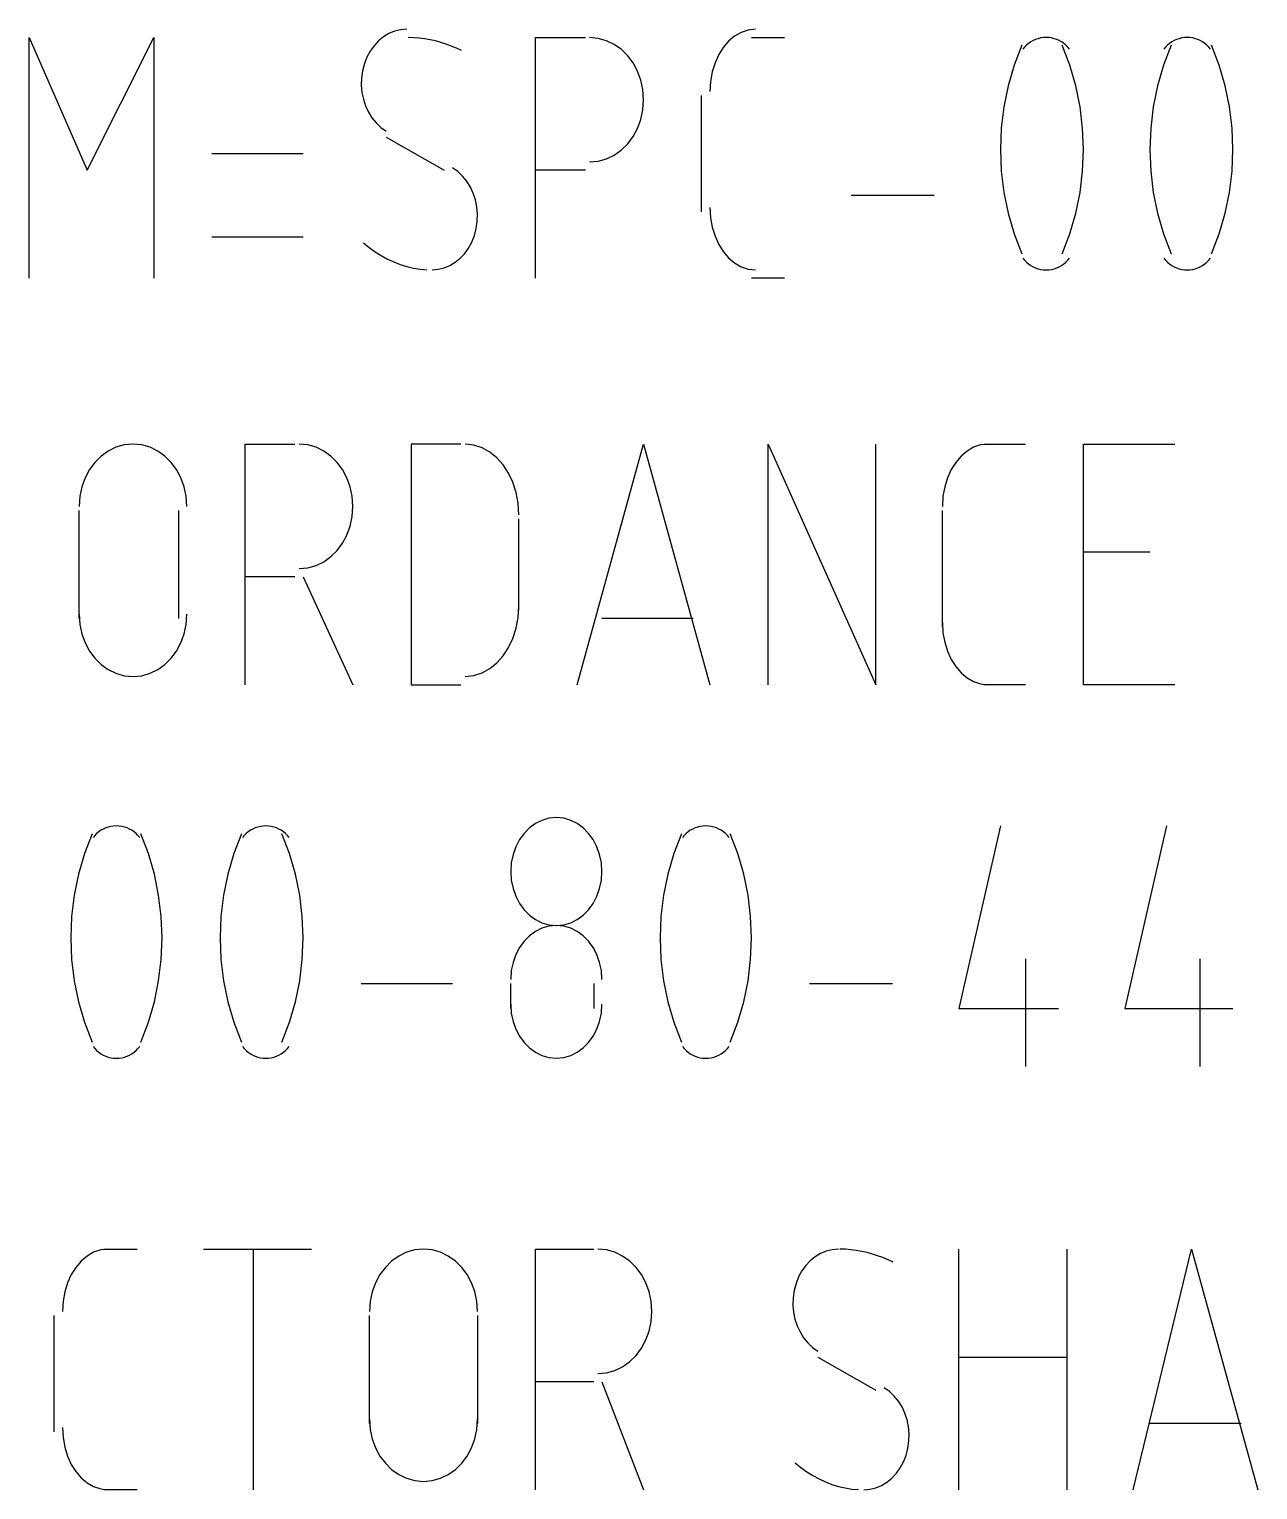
# Model space of a CAD drawing. Header units: millimetres. Extents: x 43 to 1147, y -811 to -31.
# Drawn here: x 118.84 to 136.6, y -799.6 to -778.48 of the extents above; entities that cross this region are included whole.
import ezdxf

# ---------------------------------------------------------------- set-up
doc = ezdxf.new("R2010")
doc.units = ezdxf.units.MM
doc.layers.add('EDITED_LINES', color=4, linetype='Continuous')

msp = doc.modelspace()

# ---------------------------------------------------------------- linework, layer by layer
at = {"layer": 'EDITED_LINES'}
for p, q in [((124.297, -778.48), (124.207, -778.488)), ((129.34, -778.48), (129.233, -778.492)), ((118.84, -782.08), (118.84, -778.6)), ((118.84, -778.6), (119.68, -780.52)), ((119.68, -780.52), (120.64, -778.6)), ((120.64, -778.6), (120.64, -782.08)), ((123.89, -778.649), (123.825, -778.718)), ((123.961, -778.591), (123.89, -778.649)), ((124.038, -778.544), (123.961, -778.591)), ((124.12, -778.509), (124.038, -778.544)), ((124.207, -778.488), (124.12, -778.509)), ((124.398, -778.603), (124.319, -778.6)), ((124.477, -778.609), (124.398, -778.603)), ((124.556, -778.619), (124.477, -778.609)), ((124.634, -778.633), (124.556, -778.619)), ((124.712, -778.65), (124.634, -778.633)), ((124.789, -778.671), (124.712, -778.65)), ((124.865, -778.695), (124.789, -778.671)), ((124.941, -778.723), (124.865, -778.695)), ((126.16, -782.08), (126.16, -778.6)), ((126.16, -778.6), (126.88, -778.6)), ((127.067, -778.612), (126.94, -778.6)), ((127.187, -778.646), (127.067, -778.612)), ((127.298, -778.7), (127.187, -778.646)), ((128.95, -778.654), (128.873, -778.744)), ((129.037, -778.58), (128.95, -778.654)), ((129.131, -778.526), (129.037, -778.58)), ((129.233, -778.492), (129.131, -778.526)), ((129.28, -778.6), (129.76, -778.6)), ((133.285, -778.686), (133.255, -778.711)), ((133.317, -778.664), (133.285, -778.686)), ((133.351, -778.645), (133.317, -778.664)), ((133.386, -778.629), (133.351, -778.645)), ((133.423, -778.617), (133.386, -778.629)), ((133.461, -778.607), (133.423, -778.617)), ((133.5, -778.602), (133.461, -778.607)), ((133.54, -778.6), (133.5, -778.602)), ((133.58, -778.602), (133.54, -778.6)), ((133.619, -778.607), (133.58, -778.602)), ((133.657, -778.617), (133.619, -778.607)), ((133.694, -778.629), (133.657, -778.617)), ((133.729, -778.645), (133.694, -778.629)), ((133.763, -778.664), (133.729, -778.645)), ((133.795, -778.686), (133.763, -778.664)), ((133.825, -778.711), (133.795, -778.686)), ((135.325, -778.686), (135.295, -778.711)), ((135.357, -778.664), (135.325, -778.686)), ((135.391, -778.645), (135.357, -778.664)), ((135.426, -778.629), (135.391, -778.645)), ((135.463, -778.617), (135.426, -778.629)), ((135.501, -778.607), (135.463, -778.617)), ((135.54, -778.602), (135.501, -778.607)), ((135.58, -778.6), (135.54, -778.602)), ((135.62, -778.602), (135.58, -778.6)), ((135.659, -778.607), (135.62, -778.602)), ((135.697, -778.617), (135.659, -778.607)), ((135.733, -778.629), (135.697, -778.617)), ((135.769, -778.645), (135.733, -778.629)), ((135.803, -778.664), (135.769, -778.645)), ((135.835, -778.686), (135.803, -778.664)), ((135.865, -778.711), (135.835, -778.686)), ((123.722, -778.883), (123.685, -778.978)), ((123.769, -778.796), (123.722, -778.883)), ((123.825, -778.718), (123.769, -778.796)), ((125.016, -778.755), (124.941, -778.723)), ((125.09, -778.79), (125.016, -778.755)), ((127.401, -778.774), (127.298, -778.7)), ((127.492, -778.864), (127.401, -778.774)), ((127.569, -778.968), (127.492, -778.864)), ((128.807, -778.848), (128.754, -778.966)), ((128.873, -778.744), (128.807, -778.848)), ((133.188, -778.713), (133.077, -779.001)), ((133.228, -778.739), (133.202, -778.77)), ((133.255, -778.711), (133.228, -778.739)), ((133.883, -779.001), (133.772, -778.713)), ((133.852, -778.739), (133.825, -778.711)), ((133.878, -778.77), (133.852, -778.739)), ((135.348, -778.713), (135.237, -779.001)), ((135.268, -778.739), (135.242, -778.77)), ((135.295, -778.711), (135.268, -778.739)), ((135.892, -778.739), (135.865, -778.711)), ((135.918, -778.77), (135.892, -778.739)), ((136.043, -779.001), (135.932, -778.713)), ((123.658, -779.08), (123.643, -779.186)), ((123.685, -778.978), (123.658, -779.08)), ((127.633, -779.086), (127.569, -778.968)), ((127.68, -779.216), (127.633, -779.086)), ((128.714, -779.096), (128.689, -779.234)), ((128.754, -778.966), (128.714, -779.096)), ((133.077, -779.001), (132.991, -779.298)), ((133.969, -779.298), (133.883, -779.001)), ((135.237, -779.001), (135.151, -779.298)), ((136.129, -779.298), (136.043, -779.001)), ((123.643, -779.186), (123.64, -779.29)), ((123.64, -779.29), (123.65, -779.393)), ((127.71, -779.354), (127.68, -779.216)), ((128.689, -779.234), (128.68, -779.38)), ((132.991, -779.298), (132.929, -779.601)), ((134.031, -779.601), (133.969, -779.298)), ((135.151, -779.298), (135.089, -779.601)), ((136.191, -779.601), (136.129, -779.298)), ((123.65, -779.393), (123.67, -779.493)), ((123.67, -779.493), (123.701, -779.588)), ((127.72, -779.5), (127.71, -779.354)), ((127.71, -779.646), (127.72, -779.5)), ((128.56, -781.12), (128.56, -779.44)), ((123.701, -779.588), (123.743, -779.678)), ((123.743, -779.678), (123.794, -779.761)), ((127.68, -779.784), (127.71, -779.646)), ((132.929, -779.601), (132.892, -779.909)), ((134.068, -779.909), (134.031, -779.601)), ((135.089, -779.601), (135.052, -779.909)), ((136.228, -779.909), (136.191, -779.601)), ((123.794, -779.761), (123.855, -779.836)), ((123.855, -779.836), (123.924, -779.901)), ((123.924, -779.901), (124.002, -779.956)), ((127.569, -780.032), (127.633, -779.914)), ((127.633, -779.914), (127.68, -779.784)), ((132.892, -779.909), (132.88, -780.22)), ((134.08, -780.22), (134.068, -779.909)), ((135.052, -779.909), (135.04, -780.22)), ((136.24, -780.22), (136.228, -779.909)), ((124, -780.04), (124.84, -780.52)), ((127.401, -780.226), (127.492, -780.136)), ((127.492, -780.136), (127.569, -780.032)), ((122.8, -780.28), (121.48, -780.28)), ((127.067, -780.388), (127.187, -780.354)), ((127.187, -780.354), (127.298, -780.3)), ((127.298, -780.3), (127.401, -780.226)), ((132.88, -780.22), (132.892, -780.531)), ((134.068, -780.531), (134.08, -780.22)), ((135.04, -780.22), (135.052, -780.531)), ((136.228, -780.531), (136.24, -780.22)), ((125.036, -780.539), (124.958, -780.484)), ((125.105, -780.604), (125.036, -780.539)), ((126.88, -780.52), (126.16, -780.52)), ((126.94, -780.4), (127.067, -780.388)), ((132.892, -780.531), (132.929, -780.839)), ((134.031, -780.839), (134.068, -780.531)), ((135.052, -780.531), (135.089, -780.839)), ((136.191, -780.839), (136.228, -780.531)), ((125.166, -780.679), (125.105, -780.604)), ((125.217, -780.762), (125.166, -780.679)), ((125.259, -780.852), (125.217, -780.762)), ((125.29, -780.947), (125.259, -780.852)), ((125.31, -781.047), (125.29, -780.947)), ((130.72, -780.88), (131.92, -780.88)), ((132.929, -780.839), (132.991, -781.142)), ((133.969, -781.142), (134.031, -780.839)), ((135.089, -780.839), (135.151, -781.142)), ((136.129, -781.142), (136.191, -780.839)), ((125.32, -781.15), (125.31, -781.047)), ((125.317, -781.254), (125.32, -781.15)), ((128.68, -781.06), (128.689, -781.206)), ((128.689, -781.206), (128.714, -781.344)), ((132.991, -781.142), (133.077, -781.439)), ((133.883, -781.439), (133.969, -781.142)), ((135.151, -781.142), (135.237, -781.439)), ((136.043, -781.439), (136.129, -781.142)), ((125.275, -781.462), (125.302, -781.36)), ((125.302, -781.36), (125.317, -781.254)), ((128.714, -781.344), (128.754, -781.474)), ((133.077, -781.439), (133.188, -781.727)), ((133.772, -781.727), (133.883, -781.439)), ((135.237, -781.439), (135.348, -781.727)), ((135.932, -781.727), (136.043, -781.439)), ((121.48, -781.48), (122.8, -781.48)), ((123.673, -781.568), (123.755, -781.636)), ((123.755, -781.636), (123.841, -781.698)), ((125.135, -781.722), (125.191, -781.644)), ((125.191, -781.644), (125.238, -781.557)), ((125.238, -781.557), (125.275, -781.462)), ((128.754, -781.474), (128.807, -781.592)), ((128.807, -781.592), (128.873, -781.696)), ((123.841, -781.698), (123.928, -781.754)), ((123.928, -781.754), (124.018, -781.803)), ((124.018, -781.803), (124.11, -781.846)), ((124.11, -781.846), (124.203, -781.882)), ((124.922, -781.896), (124.999, -781.849)), ((124.999, -781.849), (125.07, -781.791)), ((125.07, -781.791), (125.135, -781.722)), ((128.873, -781.696), (128.95, -781.786)), ((128.95, -781.786), (129.037, -781.86)), ((129.037, -781.86), (129.131, -781.914)), ((133.202, -781.79), (133.228, -781.821)), ((133.228, -781.821), (133.255, -781.849)), ((133.255, -781.849), (133.285, -781.874)), ((133.795, -781.874), (133.825, -781.849)), ((133.825, -781.849), (133.852, -781.821)), ((133.852, -781.821), (133.878, -781.79)), ((135.242, -781.79), (135.268, -781.821)), ((135.268, -781.821), (135.295, -781.849)), ((135.295, -781.849), (135.325, -781.874)), ((135.835, -781.874), (135.865, -781.849)), ((135.865, -781.849), (135.892, -781.821)), ((135.892, -781.821), (135.918, -781.79)), ((124.203, -781.882), (124.298, -781.911)), ((124.298, -781.911), (124.395, -781.934)), ((124.395, -781.934), (124.492, -781.95)), ((124.492, -781.95), (124.59, -781.958)), ((124.663, -781.96), (124.753, -781.952)), ((124.753, -781.952), (124.84, -781.931)), ((124.84, -781.931), (124.922, -781.896)), ((129.131, -781.914), (129.233, -781.948)), ((129.233, -781.948), (129.34, -781.96)), ((133.285, -781.874), (133.317, -781.896)), ((133.317, -781.896), (133.351, -781.915)), ((133.351, -781.915), (133.386, -781.931)), ((133.386, -781.931), (133.423, -781.943)), ((133.423, -781.943), (133.461, -781.953)), ((133.461, -781.953), (133.5, -781.958)), ((133.5, -781.958), (133.54, -781.96)), ((133.54, -781.96), (133.58, -781.958)), ((133.58, -781.958), (133.619, -781.953)), ((133.619, -781.953), (133.657, -781.943)), ((133.657, -781.943), (133.694, -781.931)), ((133.694, -781.931), (133.729, -781.915)), ((133.729, -781.915), (133.763, -781.896)), ((133.763, -781.896), (133.795, -781.874)), ((135.325, -781.874), (135.357, -781.896)), ((135.357, -781.896), (135.391, -781.915)), ((135.391, -781.915), (135.426, -781.931)), ((135.426, -781.931), (135.463, -781.943)), ((135.463, -781.943), (135.501, -781.953)), ((135.501, -781.953), (135.54, -781.958)), ((135.54, -781.958), (135.58, -781.96)), ((135.58, -781.96), (135.62, -781.958)), ((135.62, -781.958), (135.659, -781.953)), ((135.659, -781.953), (135.697, -781.943)), ((135.697, -781.943), (135.734, -781.931)), ((135.734, -781.931), (135.769, -781.915)), ((135.769, -781.915), (135.803, -781.896)), ((135.803, -781.896), (135.835, -781.874)), ((129.76, -782.08), (129.28, -782.08)), ((119.982, -784.58), (119.879, -784.654)), ((120.093, -784.526), (119.982, -784.58)), ((120.213, -784.492), (120.093, -784.526)), ((120.34, -784.48), (120.213, -784.492)), ((120.466, -784.492), (120.34, -784.48)), ((120.586, -784.526), (120.466, -784.492)), ((120.698, -784.58), (120.586, -784.526)), ((120.801, -784.654), (120.698, -784.58)), ((121.96, -787.96), (121.96, -784.48)), ((121.96, -784.48), (122.68, -784.48)), ((122.867, -784.492), (122.74, -784.48)), ((122.987, -784.526), (122.867, -784.492)), ((123.098, -784.58), (122.987, -784.526)), ((123.201, -784.654), (123.098, -784.58)), ((125.08, -784.48), (124.36, -784.48)), ((124.36, -784.48), (124.36, -787.96)), ((125.267, -784.493), (125.14, -784.48)), ((125.387, -784.532), (125.267, -784.493)), ((125.498, -784.594), (125.387, -784.532)), ((125.601, -784.677), (125.498, -784.594)), ((126.76, -787.96), (127.72, -784.48)), ((127.72, -784.48), (128.68, -787.96)), ((129.52, -787.96), (129.52, -784.48)), ((129.52, -784.48), (131.08, -787.96)), ((131.08, -787.96), (131.08, -784.48)), ((132.397, -784.58), (132.31, -784.654)), ((132.491, -784.526), (132.397, -784.58)), ((132.593, -784.492), (132.491, -784.526)), ((132.7, -784.48), (132.593, -784.492)), ((132.64, -784.48), (133.24, -784.48)), ((134.08, -787.96), (134.08, -784.48)), ((134.08, -784.48), (135.4, -784.48)), ((119.788, -784.744), (119.71, -784.848)), ((119.879, -784.654), (119.788, -784.744)), ((120.892, -784.744), (120.801, -784.654)), ((120.969, -784.848), (120.892, -784.744)), ((123.292, -784.744), (123.201, -784.654)), ((123.37, -784.848), (123.292, -784.744)), ((125.692, -784.779), (125.601, -784.677)), ((125.769, -784.898), (125.692, -784.779)), ((132.233, -784.744), (132.167, -784.848)), ((132.31, -784.654), (132.233, -784.744)), ((119.647, -784.966), (119.6, -785.096)), ((119.71, -784.848), (119.647, -784.966)), ((121.033, -784.966), (120.969, -784.848)), ((121.08, -785.095), (121.033, -784.966)), ((123.433, -784.966), (123.37, -784.848)), ((123.48, -785.096), (123.433, -784.966)), ((125.833, -785.031), (125.769, -784.898)), ((125.88, -785.178), (125.833, -785.031)), ((132.114, -784.966), (132.074, -785.096)), ((132.167, -784.848), (132.114, -784.966)), ((119.57, -785.234), (119.56, -785.38)), ((119.6, -785.096), (119.57, -785.234)), ((121.11, -785.234), (121.08, -785.095)), ((121.12, -785.38), (121.11, -785.234)), ((123.51, -785.234), (123.48, -785.096)), ((123.52, -785.38), (123.51, -785.234)), ((125.91, -785.334), (125.88, -785.178)), ((132.049, -785.234), (132.04, -785.38)), ((132.074, -785.096), (132.049, -785.234)), ((119.56, -787), (119.56, -785.44)), ((121, -785.44), (121, -787)), ((123.51, -785.526), (123.52, -785.38)), ((125.92, -785.5), (125.91, -785.334)), ((132.04, -787.12), (132.04, -785.44)), ((123.433, -785.794), (123.48, -785.664)), ((123.48, -785.664), (123.51, -785.526)), ((125.92, -786.88), (125.92, -785.56)), ((123.37, -785.912), (123.433, -785.794)), ((123.201, -786.106), (123.292, -786.016)), ((123.292, -786.016), (123.37, -785.912)), ((135.04, -786.04), (134.08, -786.04)), ((122.74, -786.28), (122.867, -786.268)), ((122.867, -786.268), (122.987, -786.234)), ((122.987, -786.234), (123.098, -786.18)), ((123.098, -786.18), (123.201, -786.106)), ((122.68, -786.4), (121.96, -786.4)), ((122.8, -786.4), (123.52, -787.96)), ((125.91, -786.985), (125.92, -786.82)), ((119.56, -786.94), (119.57, -787.086)), ((119.57, -787.086), (119.6, -787.224)), ((121.08, -787.224), (121.11, -787.086)), ((121.11, -787.086), (121.12, -786.94)), ((125.833, -787.289), (125.88, -787.142)), ((125.88, -787.142), (125.91, -786.985)), ((128.44, -787), (127.12, -787)), ((132.04, -787.06), (132.049, -787.206)), ((119.6, -787.224), (119.647, -787.354)), ((119.647, -787.354), (119.71, -787.472)), ((120.969, -787.472), (121.033, -787.354)), ((121.033, -787.354), (121.08, -787.224)), ((125.77, -787.422), (125.833, -787.289)), ((132.049, -787.206), (132.074, -787.344)), ((132.074, -787.344), (132.114, -787.474)), ((119.71, -787.472), (119.788, -787.576)), ((120.892, -787.576), (120.969, -787.472)), ((125.601, -787.643), (125.692, -787.541)), ((125.692, -787.541), (125.77, -787.422)), ((132.114, -787.474), (132.167, -787.592)), ((119.788, -787.576), (119.879, -787.666)), ((119.879, -787.666), (119.982, -787.74)), ((119.982, -787.74), (120.093, -787.794)), ((120.587, -787.794), (120.698, -787.74)), ((120.698, -787.74), (120.801, -787.666)), ((120.801, -787.666), (120.892, -787.576)), ((125.387, -787.788), (125.498, -787.726)), ((125.498, -787.726), (125.601, -787.643)), ((132.167, -787.592), (132.233, -787.696)), ((132.233, -787.696), (132.31, -787.786)), ((120.093, -787.794), (120.213, -787.828)), ((120.213, -787.828), (120.34, -787.84)), ((120.34, -787.84), (120.467, -787.828)), ((120.467, -787.828), (120.587, -787.794)), ((124.36, -787.96), (125.08, -787.96)), ((125.14, -787.84), (125.267, -787.827)), ((125.267, -787.827), (125.387, -787.788)), ((132.31, -787.786), (132.397, -787.86)), ((132.397, -787.86), (132.491, -787.914)), ((132.491, -787.914), (132.593, -787.948)), ((132.593, -787.948), (132.7, -787.96)), ((133.24, -787.96), (132.64, -787.96)), ((135.4, -787.96), (134.08, -787.96)), ((126.46, -789.88), (126.353, -789.89)), ((126.567, -789.89), (126.46, -789.88)), ((119.845, -790.086), (119.815, -790.111)), ((119.877, -790.064), (119.845, -790.086)), ((119.911, -790.045), (119.877, -790.064)), ((119.946, -790.029), (119.911, -790.045)), ((119.983, -790.017), (119.946, -790.029)), ((120.021, -790.007), (119.983, -790.017)), ((120.06, -790.002), (120.021, -790.007)), ((120.1, -790), (120.06, -790.002)), ((120.14, -790.002), (120.1, -790)), ((120.179, -790.007), (120.14, -790.002)), ((120.217, -790.017), (120.179, -790.007)), ((120.254, -790.029), (120.217, -790.017)), ((120.289, -790.045), (120.254, -790.029)), ((120.323, -790.064), (120.289, -790.045)), ((120.355, -790.086), (120.323, -790.064)), ((120.385, -790.111), (120.355, -790.086)), ((122.005, -790.086), (121.975, -790.111)), ((122.037, -790.064), (122.005, -790.086)), ((122.071, -790.045), (122.037, -790.064)), ((122.106, -790.029), (122.071, -790.045)), ((122.143, -790.017), (122.106, -790.029)), ((122.181, -790.007), (122.143, -790.017)), ((122.22, -790.002), (122.181, -790.007)), ((122.26, -790), (122.22, -790.002)), ((122.3, -790.002), (122.26, -790)), ((122.339, -790.007), (122.3, -790.002)), ((122.377, -790.017), (122.339, -790.007)), ((122.414, -790.029), (122.377, -790.017)), ((122.449, -790.045), (122.414, -790.029)), ((122.483, -790.064), (122.449, -790.045)), ((122.515, -790.086), (122.483, -790.064)), ((122.545, -790.111), (122.515, -790.086)), ((126.07, -790.03), (125.993, -790.108)), ((126.157, -789.967), (126.07, -790.03)), ((126.251, -789.92), (126.157, -789.967)), ((126.353, -789.89), (126.251, -789.92)), ((126.669, -789.92), (126.567, -789.89)), ((126.763, -789.967), (126.669, -789.92)), ((126.85, -790.03), (126.763, -789.967)), ((126.927, -790.108), (126.85, -790.03)), ((128.365, -790.086), (128.335, -790.111)), ((128.397, -790.064), (128.365, -790.086)), ((128.431, -790.045), (128.397, -790.064)), ((128.466, -790.029), (128.431, -790.045)), ((128.503, -790.017), (128.466, -790.029)), ((128.541, -790.007), (128.503, -790.017)), ((128.58, -790.002), (128.541, -790.007)), ((128.62, -790), (128.58, -790.002)), ((128.66, -790.002), (128.62, -790)), ((128.699, -790.007), (128.66, -790.002)), ((128.737, -790.017), (128.699, -790.007)), ((128.773, -790.029), (128.737, -790.017)), ((128.809, -790.045), (128.773, -790.029)), ((128.843, -790.064), (128.809, -790.045)), ((128.875, -790.086), (128.843, -790.064)), ((128.905, -790.111), (128.875, -790.086)), ((132.88, -790), (132.28, -792.64)), ((135.28, -790), (134.68, -792.64)), ((119.748, -790.113), (119.637, -790.401)), ((119.788, -790.139), (119.762, -790.17)), ((119.815, -790.111), (119.788, -790.139)), ((120.412, -790.139), (120.385, -790.111)), ((120.438, -790.17), (120.412, -790.139)), ((120.563, -790.401), (120.452, -790.113)), ((121.908, -790.113), (121.797, -790.401)), ((121.948, -790.139), (121.922, -790.17)), ((121.975, -790.111), (121.948, -790.139)), ((122.603, -790.401), (122.492, -790.113)), ((122.572, -790.139), (122.545, -790.111)), ((122.598, -790.17), (122.572, -790.139)), ((125.874, -790.302), (125.834, -790.413)), ((125.927, -790.199), (125.874, -790.302)), ((125.993, -790.108), (125.927, -790.199)), ((126.993, -790.199), (126.927, -790.108)), ((127.046, -790.302), (126.993, -790.199)), ((127.086, -790.413), (127.046, -790.302)), ((128.268, -790.113), (128.157, -790.401)), ((128.308, -790.139), (128.282, -790.17)), ((128.335, -790.111), (128.308, -790.139)), ((128.932, -790.139), (128.905, -790.111)), ((128.958, -790.17), (128.932, -790.139)), ((129.083, -790.401), (128.972, -790.113)), ((119.637, -790.401), (119.551, -790.698)), ((120.649, -790.698), (120.563, -790.401)), ((121.797, -790.401), (121.711, -790.698)), ((122.689, -790.698), (122.603, -790.401)), ((125.834, -790.413), (125.809, -790.533)), ((127.111, -790.533), (127.086, -790.413)), ((128.157, -790.401), (128.071, -790.698)), ((129.169, -790.698), (129.083, -790.401)), ((119.551, -790.698), (119.489, -791.001)), ((120.711, -791.001), (120.649, -790.698)), ((121.711, -790.698), (121.649, -791.001)), ((122.751, -791.001), (122.689, -790.698)), ((125.809, -790.533), (125.8, -790.66)), ((125.8, -790.66), (125.809, -790.786)), ((127.12, -790.66), (127.111, -790.533)), ((127.111, -790.786), (127.12, -790.66)), ((128.071, -790.698), (128.009, -791.001)), ((129.231, -791.001), (129.169, -790.698)), ((125.809, -790.786), (125.834, -790.907)), ((125.834, -790.907), (125.874, -791.018)), ((127.046, -791.018), (127.086, -790.907)), ((127.086, -790.907), (127.111, -790.786)), ((119.489, -791.001), (119.452, -791.309)), ((120.748, -791.309), (120.711, -791.001)), ((121.649, -791.001), (121.612, -791.309)), ((122.788, -791.309), (122.751, -791.001)), ((125.874, -791.018), (125.927, -791.121)), ((125.927, -791.121), (125.993, -791.212)), ((126.927, -791.212), (126.993, -791.121)), ((126.993, -791.121), (127.046, -791.018)), ((128.009, -791.001), (127.972, -791.309)), ((129.268, -791.309), (129.231, -791.001)), ((119.452, -791.309), (119.44, -791.62)), ((120.76, -791.62), (120.748, -791.309)), ((121.612, -791.309), (121.6, -791.62)), ((122.8, -791.62), (122.788, -791.309)), ((125.993, -791.212), (126.07, -791.289)), ((126.07, -791.289), (126.157, -791.353)), ((126.157, -791.353), (126.251, -791.4)), ((126.669, -791.4), (126.763, -791.353)), ((126.763, -791.353), (126.85, -791.289)), ((126.85, -791.289), (126.927, -791.212)), ((127.972, -791.309), (127.96, -791.62)), ((129.28, -791.62), (129.268, -791.309)), ((126.157, -791.527), (126.07, -791.59)), ((126.251, -791.48), (126.157, -791.527)), ((126.251, -791.4), (126.353, -791.43)), ((126.353, -791.45), (126.251, -791.48)), ((126.353, -791.43), (126.46, -791.44)), ((126.46, -791.44), (126.353, -791.45)), ((126.46, -791.44), (126.567, -791.43)), ((126.567, -791.45), (126.46, -791.44)), ((126.567, -791.43), (126.669, -791.4)), ((126.669, -791.48), (126.567, -791.45)), ((126.763, -791.527), (126.669, -791.48)), ((126.85, -791.59), (126.763, -791.527)), ((119.44, -791.62), (119.452, -791.931)), ((120.748, -791.931), (120.76, -791.62)), ((121.6, -791.62), (121.612, -791.931)), ((122.788, -791.931), (122.8, -791.62)), ((125.927, -791.759), (125.874, -791.862)), ((125.993, -791.668), (125.927, -791.759)), ((126.07, -791.59), (125.993, -791.668)), ((126.927, -791.668), (126.85, -791.59)), ((126.993, -791.759), (126.927, -791.668)), ((127.046, -791.861), (126.993, -791.759)), ((127.96, -791.62), (127.972, -791.931)), ((129.268, -791.931), (129.28, -791.62)), ((119.452, -791.931), (119.489, -792.239)), ((120.711, -792.239), (120.748, -791.931)), ((121.612, -791.931), (121.649, -792.239)), ((122.751, -792.239), (122.788, -791.931)), ((125.834, -791.973), (125.809, -792.093)), ((125.874, -791.862), (125.834, -791.973)), ((127.086, -791.973), (127.046, -791.861)), ((127.111, -792.093), (127.086, -791.973)), ((127.972, -791.931), (128.009, -792.239)), ((129.231, -792.239), (129.268, -791.931)), ((133.24, -791.92), (133.24, -793.48)), ((135.76, -791.92), (135.76, -793.48)), ((125.809, -792.093), (125.8, -792.22)), ((127.12, -792.22), (127.111, -792.093)), ((119.489, -792.239), (119.551, -792.542)), ((120.649, -792.542), (120.711, -792.239)), ((121.649, -792.239), (121.711, -792.542)), ((122.689, -792.542), (122.751, -792.239)), ((123.64, -792.28), (124.96, -792.28)), ((125.8, -792.64), (125.8, -792.28)), ((127, -792.28), (127, -792.64)), ((128.009, -792.239), (128.071, -792.542)), ((129.169, -792.542), (129.231, -792.239)), ((130.12, -792.28), (131.32, -792.28)), ((119.551, -792.542), (119.637, -792.839)), ((120.563, -792.839), (120.649, -792.542)), ((121.711, -792.542), (121.797, -792.839)), ((122.603, -792.839), (122.689, -792.542)), ((125.8, -792.58), (125.809, -792.707)), ((127.111, -792.707), (127.12, -792.58)), ((128.071, -792.542), (128.157, -792.839)), ((129.083, -792.839), (129.169, -792.542)), ((119.637, -792.839), (119.748, -793.127)), ((120.452, -793.127), (120.563, -792.839)), ((121.797, -792.839), (121.908, -793.127)), ((122.492, -793.127), (122.603, -792.839)), ((125.809, -792.707), (125.834, -792.827)), ((125.834, -792.827), (125.874, -792.938)), ((127.046, -792.938), (127.086, -792.827)), ((127.086, -792.827), (127.111, -792.707)), ((128.157, -792.839), (128.268, -793.127)), ((128.972, -793.127), (129.083, -792.839)), ((132.28, -792.64), (133.72, -792.64)), ((134.68, -792.64), (136.24, -792.64)), ((125.874, -792.938), (125.927, -793.041)), ((125.927, -793.041), (125.993, -793.132)), ((126.927, -793.132), (126.993, -793.041)), ((126.993, -793.041), (127.046, -792.938)), ((119.762, -793.19), (119.788, -793.221)), ((119.788, -793.221), (119.815, -793.249)), ((119.815, -793.249), (119.845, -793.274)), ((120.355, -793.274), (120.385, -793.249)), ((120.385, -793.249), (120.412, -793.221)), ((120.412, -793.221), (120.438, -793.19)), ((121.922, -793.19), (121.948, -793.221)), ((121.948, -793.221), (121.975, -793.249)), ((121.975, -793.249), (122.005, -793.274)), ((122.515, -793.274), (122.545, -793.249)), ((122.545, -793.249), (122.572, -793.221)), ((122.572, -793.221), (122.598, -793.19)), ((125.993, -793.132), (126.07, -793.21)), ((126.07, -793.21), (126.157, -793.273)), ((126.763, -793.273), (126.85, -793.21)), ((126.85, -793.21), (126.927, -793.132)), ((128.282, -793.19), (128.308, -793.221)), ((128.308, -793.221), (128.335, -793.249)), ((128.335, -793.249), (128.365, -793.274)), ((128.875, -793.274), (128.905, -793.249)), ((128.905, -793.249), (128.932, -793.221)), ((128.932, -793.221), (128.958, -793.19)), ((119.845, -793.274), (119.877, -793.296)), ((119.877, -793.296), (119.911, -793.315)), ((119.911, -793.315), (119.946, -793.331)), ((119.946, -793.331), (119.983, -793.343)), ((119.983, -793.343), (120.021, -793.353)), ((120.021, -793.353), (120.06, -793.358)), ((120.06, -793.358), (120.1, -793.36)), ((120.1, -793.36), (120.14, -793.358)), ((120.14, -793.358), (120.179, -793.353)), ((120.179, -793.353), (120.217, -793.343)), ((120.217, -793.343), (120.254, -793.331)), ((120.254, -793.331), (120.289, -793.315)), ((120.289, -793.315), (120.323, -793.296)), ((120.323, -793.296), (120.355, -793.274)), ((122.005, -793.274), (122.037, -793.296)), ((122.037, -793.296), (122.071, -793.315)), ((122.071, -793.315), (122.106, -793.331)), ((122.106, -793.331), (122.143, -793.343)), ((122.143, -793.343), (122.181, -793.353)), ((122.181, -793.353), (122.22, -793.358)), ((122.22, -793.358), (122.26, -793.36)), ((122.26, -793.36), (122.3, -793.358)), ((122.3, -793.358), (122.339, -793.353)), ((122.339, -793.353), (122.377, -793.343)), ((122.377, -793.343), (122.414, -793.331)), ((122.414, -793.331), (122.449, -793.315)), ((122.449, -793.315), (122.483, -793.296)), ((122.483, -793.296), (122.515, -793.274)), ((126.157, -793.273), (126.251, -793.32)), ((126.251, -793.32), (126.353, -793.35)), ((126.353, -793.35), (126.46, -793.36)), ((126.46, -793.36), (126.567, -793.35)), ((126.567, -793.35), (126.669, -793.32)), ((126.669, -793.32), (126.763, -793.273)), ((128.365, -793.274), (128.397, -793.296)), ((128.397, -793.296), (128.431, -793.315)), ((128.431, -793.315), (128.466, -793.331)), ((128.466, -793.331), (128.503, -793.343)), ((128.503, -793.343), (128.541, -793.353)), ((128.541, -793.353), (128.58, -793.358)), ((128.58, -793.358), (128.62, -793.36)), ((128.62, -793.36), (128.66, -793.358)), ((128.66, -793.358), (128.699, -793.353)), ((128.699, -793.353), (128.737, -793.343)), ((128.737, -793.343), (128.774, -793.331)), ((128.774, -793.331), (128.809, -793.315)), ((128.809, -793.315), (128.843, -793.296)), ((128.843, -793.296), (128.875, -793.274)), ((119.677, -796.22), (119.59, -796.294)), ((119.771, -796.166), (119.677, -796.22)), ((119.873, -796.132), (119.771, -796.166)), ((119.98, -796.12), (119.873, -796.132)), ((119.92, -796.12), (120.4, -796.12)), ((121.36, -796.12), (122.92, -796.12)), ((122.08, -799.6), (122.08, -796.12)), ((124.182, -796.22), (124.079, -796.294)), ((124.293, -796.166), (124.182, -796.22)), ((124.413, -796.132), (124.293, -796.166)), ((124.54, -796.12), (124.413, -796.132)), ((124.666, -796.132), (124.54, -796.12)), ((124.786, -796.166), (124.666, -796.132)), ((124.898, -796.22), (124.786, -796.166)), ((125.001, -796.294), (124.898, -796.22)), ((126.16, -799.6), (126.16, -796.12)), ((126.16, -796.12), (127, -796.12)), ((127.187, -796.132), (127.06, -796.12)), ((127.307, -796.166), (127.187, -796.132)), ((127.418, -796.22), (127.307, -796.166)), ((127.521, -796.294), (127.418, -796.22)), ((130.278, -796.184), (130.201, -796.231)), ((130.36, -796.149), (130.278, -796.184)), ((130.447, -796.128), (130.36, -796.149)), ((130.537, -796.12), (130.447, -796.128)), ((130.638, -796.123), (130.559, -796.12)), ((130.717, -796.129), (130.638, -796.123)), ((130.796, -796.139), (130.717, -796.129)), ((130.874, -796.153), (130.796, -796.139)), ((130.952, -796.17), (130.874, -796.153)), ((131.029, -796.191), (130.952, -796.17)), ((131.105, -796.215), (131.029, -796.191)), ((131.181, -796.243), (131.105, -796.215)), ((132.28, -799.6), (132.28, -796.12)), ((133.84, -796.12), (133.84, -799.6)), ((134.8, -799.6), (135.64, -796.12)), ((135.64, -796.12), (136.6, -799.6)), ((119.513, -796.384), (119.447, -796.488)), ((119.59, -796.294), (119.513, -796.384)), ((123.988, -796.384), (123.91, -796.488)), ((124.079, -796.294), (123.988, -796.384)), ((125.092, -796.384), (125.001, -796.294)), ((125.169, -796.488), (125.092, -796.384)), ((127.612, -796.384), (127.521, -796.294)), ((127.69, -796.488), (127.612, -796.384)), ((130.009, -796.436), (129.962, -796.523)), ((130.065, -796.358), (130.009, -796.436)), ((130.13, -796.289), (130.065, -796.358)), ((130.201, -796.231), (130.13, -796.289)), ((131.256, -796.275), (131.181, -796.243)), ((131.33, -796.31), (131.256, -796.275)), ((119.394, -796.606), (119.354, -796.736)), ((119.447, -796.488), (119.394, -796.606)), ((123.847, -796.606), (123.8, -796.736)), ((123.91, -796.488), (123.847, -796.606)), ((125.233, -796.606), (125.169, -796.488)), ((125.28, -796.735), (125.233, -796.606)), ((127.753, -796.606), (127.69, -796.488)), ((127.8, -796.736), (127.753, -796.606)), ((129.925, -796.618), (129.898, -796.72)), ((129.962, -796.523), (129.925, -796.618)), ((119.354, -796.736), (119.329, -796.874)), ((123.8, -796.736), (123.77, -796.874)), ((125.31, -796.874), (125.28, -796.735)), ((127.83, -796.874), (127.8, -796.736)), ((129.883, -796.826), (129.88, -796.93)), ((129.898, -796.72), (129.883, -796.826)), ((119.329, -796.874), (119.32, -797.02)), ((123.77, -796.874), (123.76, -797.02)), ((125.32, -797.02), (125.31, -796.874)), ((127.84, -797.02), (127.83, -796.874)), ((127.83, -797.166), (127.84, -797.02)), ((129.88, -796.93), (129.89, -797.033)), ((129.89, -797.033), (129.91, -797.133)), ((119.2, -798.76), (119.2, -797.08)), ((123.76, -798.64), (123.76, -797.08)), ((125.32, -797.08), (125.32, -798.64)), ((127.8, -797.304), (127.83, -797.166)), ((129.91, -797.133), (129.941, -797.228)), ((129.941, -797.228), (129.983, -797.318)), ((127.69, -797.552), (127.753, -797.434)), ((127.753, -797.434), (127.8, -797.304)), ((129.983, -797.318), (130.034, -797.401)), ((130.034, -797.401), (130.095, -797.476)), ((130.095, -797.476), (130.164, -797.541)), ((127.521, -797.746), (127.612, -797.656)), ((127.612, -797.656), (127.69, -797.552)), ((130.164, -797.541), (130.242, -797.596)), ((130.24, -797.68), (131.08, -798.16)), ((132.28, -797.68), (133.84, -797.68)), ((127.06, -797.92), (127.187, -797.908)), ((127.187, -797.908), (127.307, -797.874)), ((127.307, -797.874), (127.418, -797.82)), ((127.418, -797.82), (127.521, -797.746)), ((127, -798.04), (126.16, -798.04)), ((127.12, -798.04), (127.72, -799.6)), ((131.276, -798.179), (131.198, -798.124)), ((131.345, -798.244), (131.276, -798.179)), ((131.406, -798.319), (131.345, -798.244)), ((131.457, -798.402), (131.406, -798.319)), ((131.499, -798.492), (131.457, -798.402)), ((131.53, -798.587), (131.499, -798.492)), ((119.32, -798.7), (119.329, -798.846)), ((123.76, -798.58), (123.77, -798.726)), ((123.77, -798.726), (123.8, -798.864)), ((125.28, -798.864), (125.31, -798.726)), ((125.31, -798.726), (125.32, -798.58)), ((131.55, -798.687), (131.53, -798.587)), ((131.56, -798.79), (131.55, -798.687)), ((136.36, -798.64), (135.04, -798.64)), ((119.329, -798.846), (119.354, -798.984)), ((123.8, -798.864), (123.847, -798.994)), ((125.233, -798.994), (125.28, -798.864)), ((131.542, -799), (131.557, -798.894)), ((131.557, -798.894), (131.56, -798.79)), ((119.354, -798.984), (119.394, -799.114)), ((119.394, -799.114), (119.447, -799.232)), ((123.847, -798.994), (123.91, -799.112)), ((123.91, -799.112), (123.988, -799.216)), ((125.092, -799.216), (125.17, -799.112)), ((125.17, -799.112), (125.233, -798.994)), ((131.478, -799.197), (131.515, -799.102)), ((131.515, -799.102), (131.542, -799)), ((119.447, -799.232), (119.513, -799.336)), ((119.513, -799.336), (119.59, -799.426)), ((123.988, -799.216), (124.079, -799.306)), ((124.079, -799.306), (124.182, -799.38)), ((124.182, -799.38), (124.293, -799.434)), ((124.787, -799.434), (124.898, -799.38)), ((124.898, -799.38), (125.001, -799.306)), ((125.001, -799.306), (125.092, -799.216)), ((129.913, -799.208), (129.995, -799.276)), ((129.995, -799.276), (130.081, -799.338)), ((130.081, -799.338), (130.168, -799.394)), ((131.31, -799.431), (131.375, -799.362)), ((131.375, -799.362), (131.431, -799.284)), ((131.431, -799.284), (131.478, -799.197)), ((119.59, -799.426), (119.677, -799.5)), ((119.677, -799.5), (119.771, -799.554)), ((119.771, -799.554), (119.873, -799.588)), ((119.873, -799.588), (119.98, -799.6)), ((120.4, -799.6), (119.92, -799.6)), ((124.293, -799.434), (124.413, -799.468)), ((124.413, -799.468), (124.54, -799.48)), ((124.54, -799.48), (124.667, -799.468)), ((124.667, -799.468), (124.787, -799.434)), ((130.168, -799.394), (130.258, -799.443)), ((130.258, -799.443), (130.35, -799.486)), ((130.35, -799.486), (130.443, -799.522)), ((130.443, -799.522), (130.538, -799.551)), ((130.538, -799.551), (130.635, -799.574)), ((130.635, -799.574), (130.732, -799.59)), ((130.732, -799.59), (130.83, -799.598)), ((130.903, -799.6), (130.993, -799.592)), ((130.993, -799.592), (131.08, -799.571)), ((131.08, -799.571), (131.162, -799.536)), ((131.162, -799.536), (131.239, -799.489)), ((131.239, -799.489), (131.31, -799.431))]:
    msp.add_line(p, q, dxfattribs=at)

doc.saveas('drawing.dxf')
